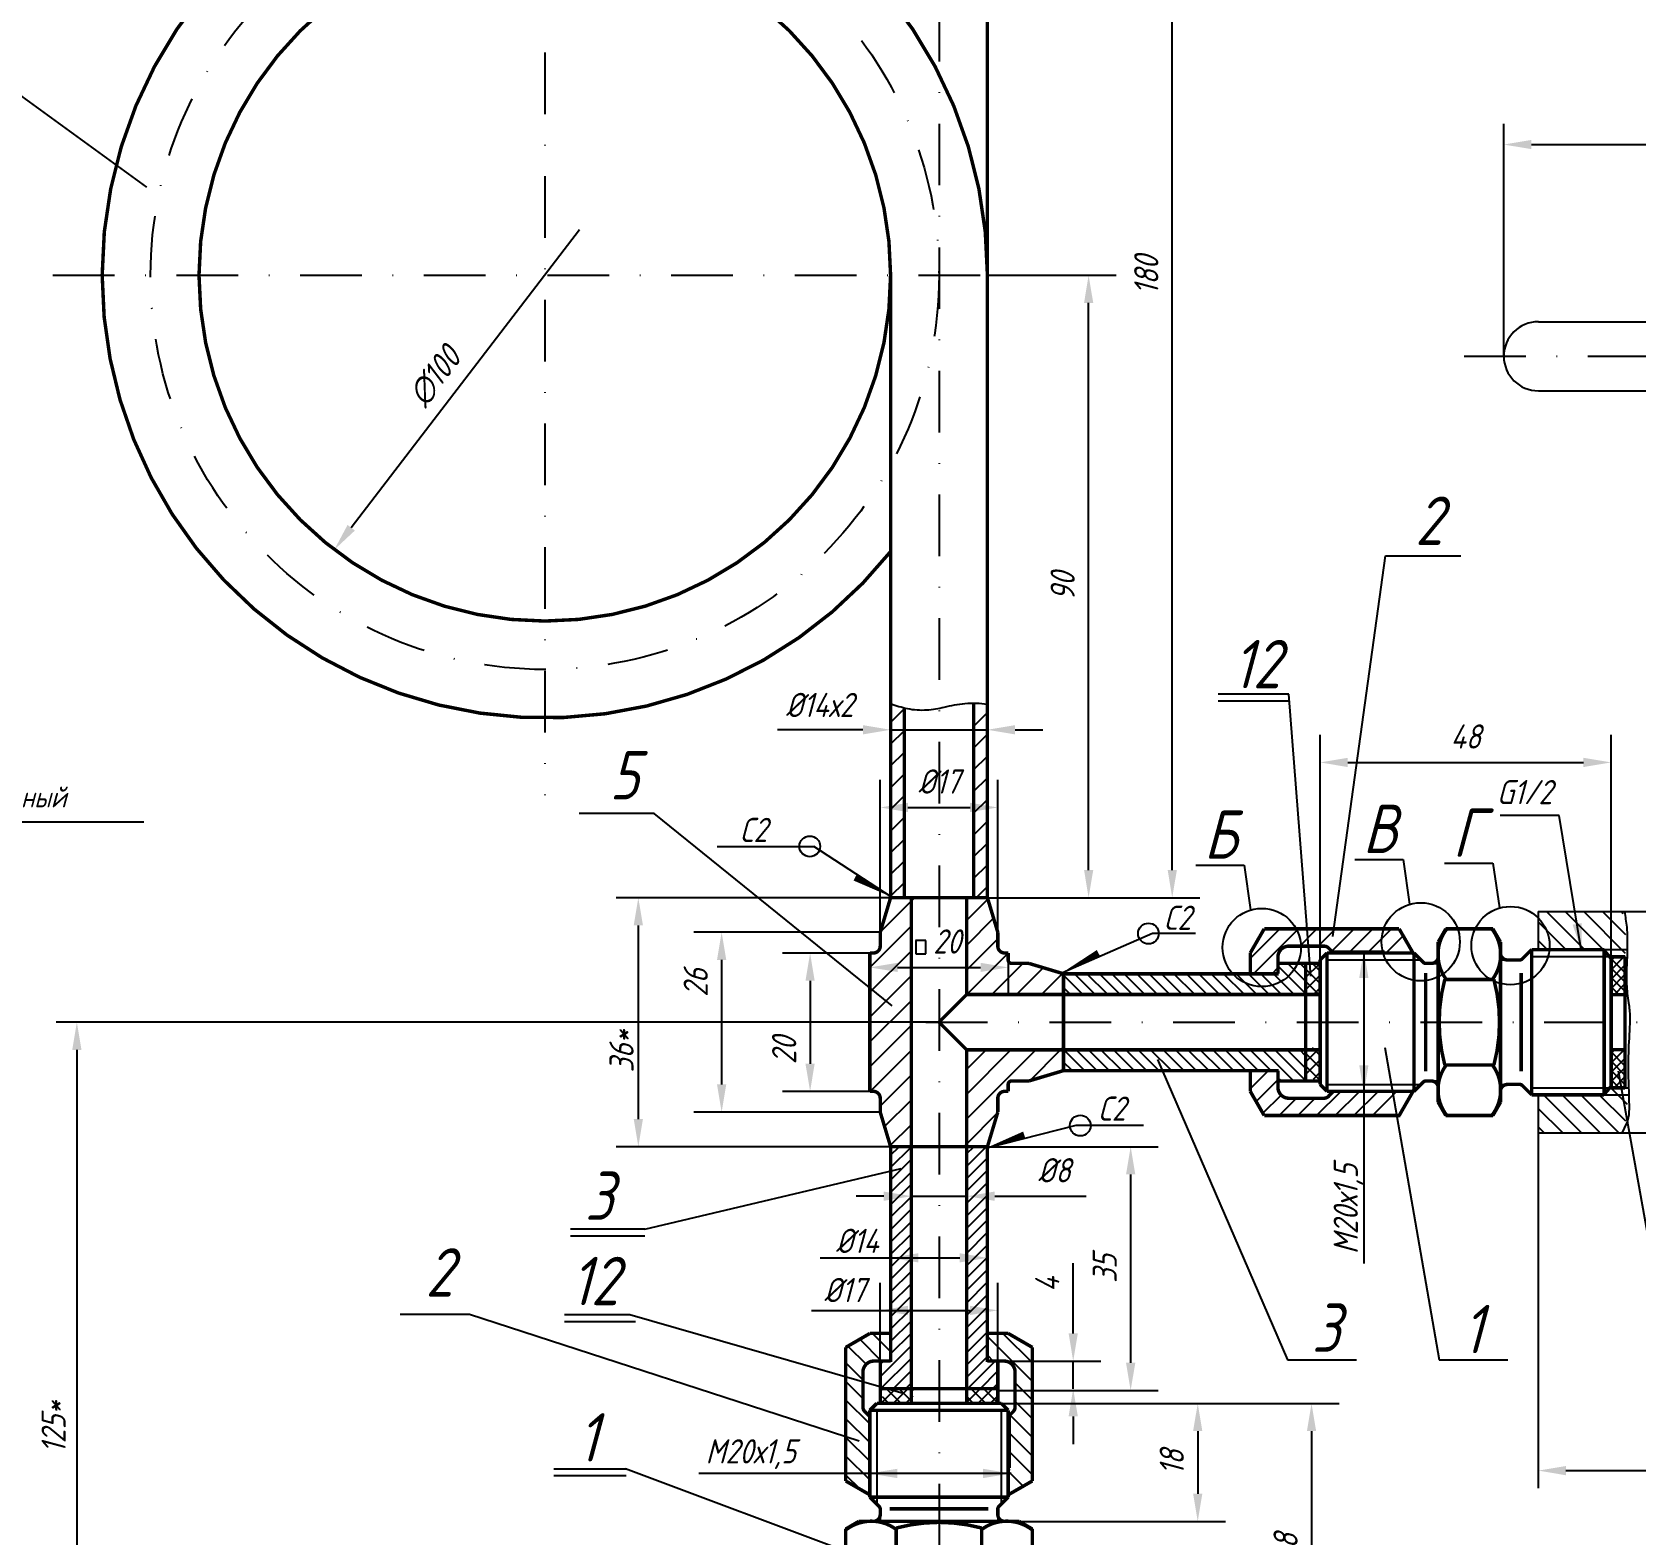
# Model space of a CAD drawing. Header units: inches. Extents: x 454 to 2014, y 121 to 978.
# Drawn here: x 1548.3 to 1780.2, y 589.8 to 807.1 of the extents above; entities that cross this region are included whole.
import ezdxf

# ---------------------------------------------------------------- set-up
doc = ezdxf.new("R2010")
doc.units = ezdxf.units.IN
doc.header["$LTSCALE"] = 0.7
doc.header["$MEASUREMENT"] = 0
doc.linetypes.add('DASHDOT', pattern=[25.4, 12.7, -6.35, 0, -6.35])
doc.styles.get("Standard").update_dxf_attribs({"font": 'romand.shx', "width": 0.8, "oblique": 15, "height": 3.5})
doc.dimstyles.get("Standard").update_dxf_attribs({"dimtxt": 3.5, "dimasz": 4, "dimexe": 4, "dimexo": 0, "dimgap": 2, "dimtad": 1, "dimdec": 0, "dimdsep": 46, "dimtxsty": 'Standard', "dimcen": 0.09, "dimadec": 0, "dimazin": 0, "dimtfac": 1, "dimtdec": 0, "dimtmove": 0, "dimatfit": 3, "dimfxl": 0, "dimtolj": 1, "dimtzin": 0, "dimlwd": 25, "dimlwe": 25, "dimarcsym": 0})

# ---------------------------------------------------------------- blocks, each defined once
blk = doc.blocks.new('*D9')
at = {"color": 0, "lineweight": 25}
for p, q in [((1686.41, 861.95), (1717.13, 861.95)), ((1713.13, 685.95), (1713.13, 857.95)), ((1686.41, 681.95), (1717.13, 681.95))]:
    blk.add_line(p, q, dxfattribs=at)
for points in [[(1712.47, 857.95), (1713.8, 857.95), (1713.13, 861.95)], [(1712.47, 685.95), (1713.8, 685.95), (1713.13, 681.95)]]:
    blk.add_solid(points, dxfattribs=at)
at = {"layer": 'DEFPOINTS', "color": 0, "lineweight": 25}
for p in [(1686.41, 861.95), (1713.13, 861.95), (1686.41, 681.95)]:
    blk.add_point(p, dxfattribs=at)
at = {"color": 0, "insert": (1709.38, 771.95), "char_height": 3.5, "attachment_point": 5, "rotation": 90}
blk.add_mtext('\\A1;180', dxfattribs=at)
blk = doc.blocks.new('*X4')
at = {"color": 0}
for p, q in [((659.41, 734.85), (661.46, 736.89)), ((659.41, 736.65), (659.66, 736.89)), ((661.53, 734), (659.41, 736.12)), ((659.41, 733.05), (661.53, 735.17)), ((661.53, 735.79), (660.44, 736.89)), ((661.35, 732.39), (659.41, 734.32)), ((660.55, 732.39), (661.53, 733.38)), ((659.55, 732.39), (659.41, 732.52))]:
    blk.add_line(p, q, dxfattribs=at)
blk = doc.blocks.new('*D10')
at = {"color": 0, "lineweight": 25}
for p, q in [((1686.41, 771.95), (1705.04, 771.95)), ((1701.04, 685.95), (1701.04, 767.95)), ((1686.41, 681.95), (1705.04, 681.95))]:
    blk.add_line(p, q, dxfattribs=at)
for points in [[(1700.38, 767.95), (1701.71, 767.95), (1701.04, 771.95)], [(1700.38, 685.95), (1701.71, 685.95), (1701.04, 681.95)]]:
    blk.add_solid(points, dxfattribs=at)
at = {"layer": 'DEFPOINTS', "color": 0, "lineweight": 25}
for p in [(1686.41, 771.95), (1701.04, 771.95), (1686.41, 681.95)]:
    blk.add_point(p, dxfattribs=at)
at = {"color": 0, "insert": (1697.29, 726.95), "char_height": 3.5, "attachment_point": 5, "rotation": 90}
blk.add_mtext('\\A1;90', dxfattribs=at)
blk = doc.blocks.new('*X6')
at = {"color": 0}
for p, q in [((611.41, 721.42), (611.64, 721.64)), ((599.41, 718.85), (601.41, 720.85)), ((611.41, 718.28), (613.41, 720.28)), ((599.41, 715.71), (601.41, 717.71)), ((611.41, 715.14), (613.41, 717.14)), ((599.41, 712.57), (601.41, 714.57)), ((611.41, 711.99), (613.41, 713.99)), ((599.41, 709.42), (601.41, 711.42)), ((611.41, 708.85), (613.41, 710.85)), ((599.41, 706.28), (601.41, 708.28)), ((611.41, 705.71), (613.41, 707.71)), ((599.41, 703.14), (601.41, 705.14)), ((611.41, 702.56), (613.41, 704.56)), ((599.41, 699.99), (601.41, 701.99)), ((611.41, 699.42), (613.41, 701.42)), ((599.41, 696.85), (601.41, 698.85)), ((611.41, 696.28), (613.41, 698.28)), ((599.41, 693.71), (601.41, 695.71)), ((611.79, 693.51), (613.41, 695.14))]:
    blk.add_line(p, q, dxfattribs=at)
blk = doc.blocks.new('*D18')
at = {"color": 0, "lineweight": 25}
for p, q in [((1688.43, 608.83), (1737.27, 608.83)), ((1733.27, 604.83), (1733.27, 570.87)), ((1688.92, 566.87), (1737.27, 566.87))]:
    blk.add_line(p, q, dxfattribs=at)
for points in [[(1732.61, 604.83), (1733.94, 604.83), (1733.27, 608.83)], [(1732.61, 570.87), (1733.94, 570.87), (1733.27, 566.87)]]:
    blk.add_solid(points, dxfattribs=at)
at = {"layer": 'DEFPOINTS', "color": 0, "lineweight": 25}
for p in [(1688.43, 608.83), (1688.92, 566.87), (1733.27, 566.87)]:
    blk.add_point(p, dxfattribs=at)
at = {"color": 0, "lineweight": 25, "insert": (1729.52, 587.85), "char_height": 3.5, "attachment_point": 5, "rotation": 90}
blk.add_mtext('\\A1;48', dxfattribs=at)
blk = doc.blocks.new('*D19')
at = {"color": 0, "lineweight": 25}
for p, q in [((1688.43, 608.83), (1720.82, 608.83)), ((1716.82, 604.83), (1716.82, 595.77)), ((1688.91, 591.77), (1720.82, 591.77))]:
    blk.add_line(p, q, dxfattribs=at)
for points in [[(1716.15, 604.83), (1717.48, 604.83), (1716.82, 608.83)], [(1716.15, 595.77), (1717.48, 595.77), (1716.82, 591.77)]]:
    blk.add_solid(points, dxfattribs=at)
at = {"layer": 'DEFPOINTS', "color": 0, "lineweight": 25}
for p in [(1688.43, 608.83), (1688.91, 591.77), (1716.82, 591.77)]:
    blk.add_point(p, dxfattribs=at)
at = {"color": 0, "lineweight": 25, "insert": (1713.07, 600.3), "char_height": 3.5, "attachment_point": 5, "rotation": 90}
blk.add_mtext('\\A1;18', dxfattribs=at)
blk = doc.blocks.new('*D20')
at = {"color": 0, "lineweight": 25}
for p, q in [((1686.41, 645.95), (1711.12, 645.95)), ((1707.12, 641.95), (1707.12, 614.7)), ((1687.91, 610.7), (1711.12, 610.7))]:
    blk.add_line(p, q, dxfattribs=at)
for points in [[(1706.45, 641.95), (1707.79, 641.95), (1707.12, 645.95)], [(1706.45, 614.7), (1707.79, 614.7), (1707.12, 610.7)]]:
    blk.add_solid(points, dxfattribs=at)
at = {"layer": 'DEFPOINTS', "color": 0, "lineweight": 25}
for p in [(1686.41, 645.95), (1687.91, 610.7), (1707.12, 610.7)]:
    blk.add_point(p, dxfattribs=at)
at = {"color": 0, "lineweight": 25, "insert": (1703.37, 628.33), "char_height": 3.5, "attachment_point": 5, "rotation": 90}
blk.add_mtext('\\A1;35', dxfattribs=at)
blk = doc.blocks.new('*D21')
at = {"color": 0, "lineweight": 25}
for p, q in [((1675.41, 645.95), (1675.41, 634.79)), ((1683.47, 645.76), (1683.47, 634.79)), ((1671.41, 638.79), (1667.41, 638.79)), ((1675.41, 638.79), (1683.47, 638.79)), ((1687.47, 638.79), (1700.67, 638.79))]:
    blk.add_line(p, q, dxfattribs=at)
for points in [[(1671.41, 639.46), (1671.41, 638.12), (1675.41, 638.79)], [(1687.47, 639.46), (1687.47, 638.12), (1683.47, 638.79)]]:
    blk.add_solid(points, dxfattribs=at)
at = {"layer": 'DEFPOINTS', "color": 0, "lineweight": 25}
for p in [(1675.41, 645.95), (1683.47, 645.76), (1683.47, 638.79)]:
    blk.add_point(p, dxfattribs=at)
at = {"color": 0, "lineweight": 25, "insert": (1696.07, 642.54), "char_height": 3.5, "attachment_point": 5}
blk.add_mtext('\\A1;%%C8', dxfattribs=at)
blk = doc.blocks.new('*D22')
at = {"color": 0, "lineweight": 25}
for p, q in [((1670.91, 676.95), (1670.91, 699)), ((1687.91, 676.01), (1687.91, 699)), ((1674.91, 695), (1683.91, 695))]:
    blk.add_line(p, q, dxfattribs=at)
for points in [[(1674.91, 695.67), (1674.91, 694.33), (1670.91, 695)], [(1683.91, 695.67), (1683.91, 694.33), (1687.91, 695)]]:
    blk.add_solid(points, dxfattribs=at)
at = {"layer": 'DEFPOINTS', "color": 0, "lineweight": 25}
for p in [(1687.91, 695), (1670.91, 676.95), (1687.91, 676.01)]:
    blk.add_point(p, dxfattribs=at)
at = {"color": 0, "lineweight": 25, "insert": (1679.41, 698.75), "char_height": 3.5, "attachment_point": 5}
blk.add_mtext('\\A1;%%C17', dxfattribs=at)
blk = doc.blocks.new('*D23')
at = {"color": 0, "lineweight": 25}
for p, q in [((1734.52, 672.97), (1734.52, 705.51)), ((1776.59, 673.4), (1776.59, 705.51)), ((1738.52, 701.51), (1772.59, 701.51))]:
    blk.add_line(p, q, dxfattribs=at)
for points in [[(1738.52, 702.18), (1738.52, 700.84), (1734.52, 701.51)], [(1772.59, 702.18), (1772.59, 700.84), (1776.59, 701.51)]]:
    blk.add_solid(points, dxfattribs=at)
at = {"layer": 'DEFPOINTS', "color": 0, "lineweight": 25}
for p in [(1776.59, 701.51), (1734.52, 672.97), (1776.59, 673.4)]:
    blk.add_point(p, dxfattribs=at)
at = {"color": 0, "lineweight": 25, "insert": (1755.56, 705.26), "char_height": 3.5, "attachment_point": 5}
blk.add_mtext('\\A1;48', dxfattribs=at)

msp = doc.modelspace()

# ---------------------------------------------------------------- linework, layer by layer
at = {"linetype": 'DASHDOT'}
for p, q in [((1679.41, 919.03), (1679.41, 506.65)), ((1622.41, 839.91), (1622.41, 696.8)), ((1551.29, 771.95), (1702.43, 771.95)), ((1755.36, 760.24), (1844.98, 760.24)), ((1677.52, 663.95), (1878.7, 663.95))]:
    msp.add_line(p, q, dxfattribs=at)
at = {"lineweight": 25}
for p, q in [((1534.14, 807), (1564.84, 784.68)), ((1627.44, 778.51), (1594.42, 735.44)), ((1736.36, 676.33), (1743.96, 731.4)), ((1743.96, 731.4), (1754.88, 731.4)), ((1638.2, 694.13), (1627.37, 694.13)), ((1672.65, 666.33), (1638.2, 694.13)), ((1508.66, 692.92), (1564.41, 692.92)), ((1716.54, 686.65), (1723.52, 686.65)), ((1723.52, 686.65), (1724.47, 680.2)), ((1739.52, 687.46), (1746.5, 687.46)), ((1746.5, 687.46), (1747.45, 681.01)), ((1752.5, 686.92), (1759.48, 686.92)), ((1759.48, 686.92), (1760.43, 680.47)), ((1670.91, 676.95), (1643.98, 676.95)), ((1677.5, 675.75), (1676.02, 675.75)), ((1676.06, 675.76), (1676.06, 673.81)), ((1677.5, 673.81), (1677.5, 675.75)), ((1647.98, 672.95), (1647.98, 654.95)), ((1669.41, 673.95), (1656.77, 673.95)), ((1669.41, 673.95), (1669.41, 667.87)), ((1676.06, 673.81), (1677.5, 673.81)), ((1676.48, 673.81), (1677.5, 673.81)), ((1689.41, 673.92), (1689.41, 667.87)), ((1673.41, 671.87), (1685.41, 671.87)), ((1660.77, 669.95), (1660.77, 657.95)), ((1777.62, 656.94), (1784.87, 616.29)), ((1669.41, 653.95), (1656.77, 653.95)), ((1670.91, 650.95), (1643.98, 650.95)), ((1672.41, 645.85), (1672.41, 625.87)), ((1686.41, 645.95), (1686.41, 625.87)), ((1636.87, 634.02), (1673.93, 642.78)), ((1662.24, 629.87), (1682.41, 629.87)), ((1698.81, 618.95), (1698.81, 629.13)), ((1670.91, 614.95), (1670.91, 626.28)), ((1687.91, 614.95), (1687.91, 626.28)), ((1611.53, 621.69), (1601.48, 621.69)), ((1667.87, 603.38), (1611.53, 621.69)), ((1634.69, 621.68), (1674.24, 610.29)), ((1660.97, 622.28), (1683.91, 622.28)), ((1687.91, 614.95), (1702.81, 614.95)), ((1698.81, 610.95), (1698.81, 614.95)), ((1698.81, 606.95), (1698.81, 602.95)), ((1634.06, 599.42), (1667.77, 586.81))]:
    msp.add_line(p, q, dxfattribs=at)
at = {"color": 0, "linetype": 'ByBlock'}
for p, q in [((1761.07, 760.24), (1761.07, 793.85)), ((1765.07, 790.85), (1837.04, 790.85)), ((1668.41, 706.23), (1656.04, 706.23)), ((1672.41, 706.23), (1686.41, 706.23)), ((1690.41, 706.23), (1694.41, 706.23)), ((1672.41, 681.95), (1672.41, 697.29)), ((1686.41, 681.95), (1686.41, 697.29)), ((1672.41, 681.95), (1632.74, 681.95)), ((1635.93, 677.95), (1635.93, 649.95)), ((1736.2, 674.2), (1743.84, 674.2)), ((1740.84, 674.2), (1740.84, 653.95)), ((1679.41, 663.95), (1551.75, 663.95)), ((1554.75, 659.95), (1554.75, 546.3)), ((1736.42, 653.95), (1743.84, 653.95)), ((1740.84, 653.95), (1740.84, 645.95)), ((1766.06, 647.95), (1766.06, 596.55)), ((1672.41, 645.95), (1632.74, 645.95)), ((1740.84, 645.95), (1740.84, 629.05)), ((1669.41, 606.94), (1669.41, 599.52)), ((1689.66, 607.16), (1689.66, 599.52)), ((1661.59, 598.7), (1644.68, 598.7)), ((1669.59, 598.7), (1661.59, 598.7)), ((1689.84, 598.7), (1669.59, 598.7)), ((1770.06, 599.11), (1832.06, 599.11))]:
    msp.add_line(p, q, dxfattribs=at)
for p, q in [((1766.07, 765.24), (1836.04, 765.24)), ((1766.07, 755.24), (1836.04, 755.24)), ((1730.01, 711.38), (1719.75, 711.38)), ((1730.01, 710.38), (1719.75, 710.38)), ((1733.17, 670.62), (1730.01, 711.38)), ((1769.08, 693.83), (1760.56, 693.83)), ((1772.26, 674.45), (1769.08, 693.83)), ((1647.32, 689.33), (1661.33, 689.33)), ((1672.48, 682.09), (1661.3, 689.33)), ((1675.41, 681.95), (1675.41, 663.95)), ((1766.06, 679.95), (1788.06, 679.95)), ((1697.27, 671.14), (1710.28, 676.81)), ((1710.28, 676.81), (1716.49, 676.81)), ((1751.59, 675.54), (1751.59, 663.95)), ((1760.59, 663.95), (1760.59, 675.54)), ((1735.52, 673.97), (1734.52, 672.97)), ((1734.52, 672.97), (1734.52, 654.96)), ((1734.52, 672.97), (1734.52, 654.96)), ((1734.52, 672.97), (1734.52, 654.96)), ((1734.52, 672.97), (1734.52, 654.96)), ((1734.52, 672.97), (1734.52, 654.96)), ((1734.59, 672.97), (1734.59, 654.96)), ((1734.59, 672.97), (1734.59, 654.96)), ((1734.59, 672.97), (1734.59, 654.96)), ((1734.59, 672.97), (1734.59, 654.96)), ((1734.59, 672.97), (1734.59, 654.96)), ((1734.59, 672.97), (1734.59, 654.96)), ((1734.59, 672.97), (1734.59, 654.96)), ((1735.52, 672.95), (1748.09, 672.95)), ((1736.59, 672.95), (1749.09, 672.95)), ((1737.59, 673.95), (1748.09, 673.95)), ((1749.59, 672.45), (1748.09, 673.95)), ((1748.09, 673.95), (1748.09, 653.96)), ((1749.09, 672.95), (1749.09, 672.91)), ((1749.09, 672.95), (1749.09, 672.91)), ((1760.59, 672.95), (1763.59, 672.95)), ((1763.59, 672.95), (1765.11, 674.47)), ((1763.59, 672.95), (1763.59, 672.9)), ((1765.09, 673.45), (1778.67, 673.45)), ((1775.56, 673.72), (1775.8, 673.45)), ((1775.59, 674.45), (1778.92, 674.45)), ((1776.59, 672.53), (1776.59, 655.55)), ((1697.41, 670.95), (1697.41, 663.95)), ((1749.59, 672.45), (1751.59, 672.45)), ((1749.77, 670.58), (1749.77, 657.12)), ((1669.41, 653.95), (1669.41, 663.95)), ((1697.41, 656.95), (1697.41, 663.95)), ((1751.59, 652.36), (1751.59, 663.95)), ((1760.59, 663.95), (1760.59, 652.36)), ((1743.86, 660.28), (1751.73, 615.12)), ((1711, 658.57), (1729.82, 615.12)), ((1735.52, 653.96), (1734.52, 654.96)), ((1735.52, 654.95), (1749.09, 654.95)), ((1736.59, 654.95), (1748.09, 654.95)), ((1736.6, 654.95), (1749.09, 654.95)), ((1749.59, 655.45), (1748.09, 653.95)), ((1749.09, 654.95), (1749.09, 654.99)), ((1749.59, 655.45), (1751.59, 655.45)), ((1751.59, 654.16), (1751.59, 654.45)), ((1760.59, 654.95), (1763.59, 654.95)), ((1760.59, 652.36), (1760.59, 654.16)), ((1763.59, 654.95), (1765.11, 653.43)), ((1765.09, 654.45), (1779.12, 654.45)), ((1737.59, 653.95), (1748.09, 653.95)), ((1775.59, 653.45), (1779.16, 653.45)), ((1686.16, 645.73), (1699.22, 649.07)), ((1699.22, 649.07), (1708.99, 649.07)), ((1766.06, 647.95), (1788.12, 647.95)), ((1636.87, 634.02), (1626.14, 634.02)), ((1636.87, 633.02), (1626.14, 633.02)), ((1625.24, 621.68), (1634.69, 621.68)), ((1625.24, 620.68), (1635.51, 620.68)), ((1729.82, 615.12), (1739.75, 615.12)), ((1751.73, 615.12), (1761.65, 615.12)), ((1669.42, 607.83), (1670.42, 608.83)), ((1670.41, 607.83), (1670.41, 594.27)), ((1688.43, 608.83), (1670.42, 608.83)), ((1688.43, 608.83), (1670.42, 608.83)), ((1688.43, 608.83), (1670.42, 608.83)), ((1688.43, 608.83), (1670.42, 608.83)), ((1688.43, 608.83), (1670.42, 608.83)), ((1688.43, 608.77), (1670.42, 608.77)), ((1688.43, 608.77), (1670.42, 608.77)), ((1688.43, 608.77), (1670.42, 608.77)), ((1688.43, 608.77), (1670.42, 608.77)), ((1688.43, 608.77), (1670.42, 608.77)), ((1688.43, 608.77), (1670.42, 608.77)), ((1688.43, 608.77), (1670.42, 608.77)), ((1688.41, 607.83), (1688.41, 595.27)), ((1689.43, 607.83), (1688.43, 608.83)), ((1669.41, 605.77), (1669.41, 595.27)), ((1670.41, 606.77), (1670.41, 595.27)), ((1670.41, 606.75), (1670.41, 594.27)), ((1688.41, 606.77), (1688.41, 594.27)), ((1689.41, 605.77), (1689.41, 595.27)), ((1623.7, 599.38), (1634.18, 599.38)), ((1623.7, 598.38), (1634.18, 598.38)), ((1689.41, 595.27), (1669.41, 595.27)), ((1670.91, 593.77), (1669.41, 595.27)), ((1670.41, 594.27), (1670.45, 594.27)), ((1670.91, 593.77), (1670.91, 591.77)), ((1687.91, 593.77), (1689.41, 595.27)), ((1687.91, 593.77), (1687.91, 591.77)), ((1688.41, 594.27), (1688.36, 594.27)), ((1688.41, 594.27), (1688.36, 594.27)), ((1667.81, 591.77), (1679.41, 591.77)), ((1669.62, 591.77), (1669.91, 591.77)), ((1686.04, 593.59), (1672.57, 593.59)), ((1691, 591.77), (1679.41, 591.77))]:
    msp.add_line(p, q)
at = {"color": 0}
for p, q in [((1670.92, 676.98), (1675.88, 681.95)), ((1683.41, 678.7), (1686.47, 681.75)), ((1772.74, 674.45), (1767.24, 679.95)), ((1776.43, 673.45), (1769.93, 679.95)), ((1778.69, 673.89), (1772.63, 679.95)), ((1778.71, 676.56), (1775.32, 679.95)), ((1778.35, 679.61), (1778.02, 679.95)), ((1669.41, 671.88), (1675.41, 677.88)), ((1683.41, 675.1), (1687.29, 678.99)), ((1724.41, 673.18), (1728.67, 677.45)), ((1724.87, 670.95), (1731.37, 677.45)), ((1731.56, 674.95), (1734.06, 677.45)), ((1734.25, 674.95), (1736.75, 677.45)), ((1736.2, 674.2), (1739.45, 677.45)), ((1738.64, 673.95), (1742.14, 677.45)), ((1741.34, 673.95), (1744.84, 677.45)), ((1770.04, 674.45), (1766.06, 678.44)), ((1683.41, 671.51), (1687.91, 676.01)), ((1744.02, 673.95), (1746.52, 676.44)), ((1767.35, 674.45), (1766.06, 675.74)), ((1669.41, 668.29), (1675.41, 674.29)), ((1683.44, 667.95), (1689.41, 673.92)), ((1744.03, 673.95), (1744.25, 674.17)), ((1776.59, 671.54), (1778.45, 673.4)), ((1776.59, 672.88), (1777.11, 673.4)), ((1778.59, 671.12), (1776.59, 673.12)), ((1669.41, 664.7), (1675.41, 670.7)), ((1687.03, 667.95), (1691.53, 672.45)), ((1690.62, 667.95), (1694.49, 671.82)), ((1694.21, 667.95), (1697.26, 670.99)), ((1700.21, 667.95), (1697.41, 670.76)), ((1702.01, 667.95), (1699.01, 670.95)), ((1703.8, 667.95), (1700.8, 670.95)), ((1705.6, 667.95), (1702.6, 670.95)), ((1707.4, 667.95), (1704.4, 670.95)), ((1709.19, 667.95), (1706.19, 670.95)), ((1710.99, 667.95), (1707.99, 670.95)), ((1712.78, 667.95), (1709.78, 670.95)), ((1714.58, 667.95), (1711.58, 670.95)), ((1716.38, 667.95), (1713.38, 670.95)), ((1718.17, 667.95), (1715.17, 670.95)), ((1719.97, 667.95), (1716.97, 670.95)), ((1721.77, 667.95), (1718.77, 670.95)), ((1723.56, 667.95), (1720.56, 670.95)), ((1725.36, 667.95), (1722.36, 670.95)), ((1727.15, 667.95), (1724.15, 670.95)), ((1728.95, 667.95), (1725.95, 670.95)), ((1727.56, 670.95), (1728.41, 671.8)), ((1730.75, 667.95), (1727.75, 670.95)), ((1732.41, 668.08), (1728.41, 672.08)), ((1732.41, 669.88), (1729.84, 672.45)), ((1732.41, 671.68), (1731.63, 672.45)), ((1776.59, 670.19), (1778.59, 672.19)), ((1778.59, 669.77), (1776.59, 671.77)), ((1776.59, 668.84), (1778.59, 670.84)), ((1778.59, 668.42), (1776.59, 670.42)), ((1698.42, 667.95), (1697.41, 668.96)), ((1777.59, 668.07), (1776.59, 669.07)), ((1777.01, 667.92), (1778.59, 669.5)), ((1669.41, 661.1), (1675.41, 667.1)), ((1669.41, 657.51), (1675.41, 663.51)), ((1669.44, 653.95), (1675.41, 659.92)), ((1683.41, 649.96), (1693.4, 659.95)), ((1683.41, 657.14), (1686.21, 659.95)), ((1683.41, 653.55), (1689.8, 659.95)), ((1692.52, 655.48), (1696.99, 659.95)), ((1696.99, 659.95), (1697.41, 660.37)), ((1700.44, 656.95), (1697.44, 659.95)), ((1702.23, 656.95), (1699.23, 659.95)), ((1704.03, 656.95), (1701.03, 659.95)), ((1705.82, 656.95), (1702.82, 659.95)), ((1707.62, 656.95), (1704.62, 659.95)), ((1709.42, 656.95), (1706.42, 659.95)), ((1711.21, 656.95), (1708.21, 659.95)), ((1713.01, 656.95), (1710.01, 659.95)), ((1714.8, 656.95), (1711.8, 659.95)), ((1716.6, 656.95), (1713.6, 659.95)), ((1718.4, 656.95), (1715.4, 659.95)), ((1720.19, 656.95), (1717.19, 659.95)), ((1721.99, 656.95), (1718.99, 659.95)), ((1723.78, 656.95), (1720.78, 659.95)), ((1725.58, 656.95), (1722.58, 659.95)), ((1727.38, 656.95), (1724.38, 659.95)), ((1730.67, 655.45), (1726.17, 659.95)), ((1732.41, 655.51), (1727.97, 659.95)), ((1732.41, 657.31), (1729.77, 659.95)), ((1732.41, 659.1), (1731.56, 659.95)), ((1776.59, 658.07), (1778.59, 660.07)), ((1776.59, 659.41), (1777.15, 659.98)), ((1778.59, 657.65), (1776.59, 659.65)), ((1776.59, 656.72), (1778.59, 658.72)), ((1670.91, 651.83), (1675.41, 656.33)), ((1698.64, 656.95), (1697.41, 658.18)), ((1724.41, 654.33), (1727.03, 656.95)), ((1778.59, 656.3), (1776.59, 658.3)), ((1776.59, 655.37), (1778.59, 657.37)), ((1778.59, 654.95), (1776.59, 656.95)), ((1725.26, 652.48), (1728.41, 655.63)), ((1728.88, 655.45), (1728.41, 655.92)), ((1778.96, 652.07), (1776.47, 654.55)), ((1777.75, 654.45), (1776.59, 655.6)), ((1777.01, 654.45), (1778.59, 656.03)), ((1671.53, 648.86), (1675.41, 652.74)), ((1726.25, 650.78), (1728.88, 653.41)), ((1728.61, 650.45), (1731.11, 652.95)), ((1731.31, 650.45), (1733.81, 652.95)), ((1734, 650.45), (1737.5, 653.95)), ((1736.69, 650.45), (1740.19, 653.95)), ((1739.39, 650.45), (1742.89, 653.95)), ((1742.08, 650.45), (1745.58, 653.95)), ((1772.3, 647.95), (1766.8, 653.45)), ((1774.99, 647.95), (1769.49, 653.45)), ((1777.69, 647.95), (1772.19, 653.45)), ((1778.71, 649.62), (1774.88, 653.45)), ((1683.41, 646.37), (1687.87, 650.83)), ((1769.6, 647.95), (1766.06, 651.49)), ((1672.36, 646.1), (1675.41, 649.14)), ((1766.91, 647.95), (1766.06, 648.8)), ((1672.41, 644.72), (1673.64, 645.95)), ((1672.41, 642.92), (1675.41, 645.92)), ((1682.99, 645.95), (1683.41, 646.37)), ((1683.41, 644.94), (1684.42, 645.95)), ((1683.41, 643.14), (1686.21, 645.95)), ((1672.41, 641.12), (1675.41, 644.12)), ((1683.41, 641.35), (1686.41, 644.35)), ((1683.41, 639.55), (1686.41, 642.55)), ((1672.41, 639.33), (1675.41, 642.33)), ((1672.41, 637.53), (1675.41, 640.53)), ((1683.41, 637.76), (1686.41, 640.76)), ((1672.41, 635.74), (1675.41, 638.74)), ((1683.41, 635.96), (1686.41, 638.96)), ((1672.41, 633.94), (1675.41, 636.94)), ((1683.41, 634.16), (1686.41, 637.16)), ((1672.41, 632.14), (1675.41, 635.14)), ((1672.41, 630.35), (1675.41, 633.35)), ((1683.41, 632.37), (1686.41, 635.37)), ((1683.41, 630.57), (1686.41, 633.57)), ((1672.41, 628.55), (1675.41, 631.55)), ((1683.41, 628.78), (1686.41, 631.78)), ((1672.41, 626.76), (1675.41, 629.76)), ((1683.41, 626.98), (1686.41, 629.98)), ((1672.41, 624.96), (1675.41, 627.96)), ((1672.41, 623.16), (1675.41, 626.16)), ((1683.41, 625.18), (1686.41, 628.18)), ((1683.41, 623.39), (1686.41, 626.39)), ((1672.41, 621.37), (1675.41, 624.37)), ((1683.41, 621.59), (1686.41, 624.59)), ((1672.41, 619.57), (1675.41, 622.57)), ((1683.41, 619.8), (1686.41, 622.8)), ((1672.41, 617.78), (1675.41, 620.78)), ((1683.41, 618), (1686.41, 621)), ((1683.41, 616.2), (1686.41, 619.2)), ((1666.23, 617.11), (1668.87, 614.48)), ((1667.94, 618.1), (1671.09, 614.95)), ((1669.78, 618.95), (1672.41, 616.33)), ((1670.91, 612.68), (1675.41, 617.18)), ((1672.41, 615.98), (1675.41, 618.98)), ((1683.41, 614.41), (1686.41, 617.41)), ((1686.41, 618.49), (1692.91, 611.99)), ((1688.64, 618.95), (1692.91, 614.68)), ((1665.91, 614.74), (1668.41, 612.24)), ((1670.91, 614.48), (1671.38, 614.95)), ((1670.97, 610.95), (1675.41, 615.39)), ((1683.41, 612.61), (1686.41, 615.61)), ((1683.54, 610.95), (1687.54, 614.95)), ((1686.41, 615.8), (1687.25, 614.95)), ((1672.77, 610.95), (1675.41, 613.59)), ((1685.34, 610.95), (1687.91, 613.52)), ((1665.91, 612.05), (1668.41, 609.55)), ((1671.18, 609.02), (1673.11, 610.95)), ((1671.18, 610.81), (1671.31, 610.95)), ((1671.84, 610.95), (1673.96, 608.83)), ((1672.79, 608.83), (1674.91, 610.95)), ((1673.64, 610.95), (1675.68, 608.91)), ((1674.56, 610.95), (1675.41, 611.8)), ((1674.58, 608.83), (1675.68, 609.93)), ((1675.43, 610.95), (1675.68, 610.7)), ((1687.13, 610.95), (1687.91, 611.72)), ((1690.41, 611.8), (1692.91, 609.3)), ((1665.91, 609.36), (1669.41, 605.86)), ((1671.18, 609.82), (1672.16, 608.83)), ((1690.41, 609.1), (1692.91, 606.6)), ((1665.91, 606.66), (1669.41, 603.16)), ((1689.66, 607.16), (1692.91, 603.91)), ((1665.91, 603.97), (1669.41, 600.47)), ((1689.41, 604.71), (1692.91, 601.21)), ((1665.91, 601.27), (1669.41, 597.77)), ((1689.41, 602.02), (1692.91, 598.52)), ((1665.91, 598.51), (1668.01, 596.41)), ((1689.41, 599.33), (1689.63, 599.11)), ((1689.41, 599.01), (1691.57, 596.85))]:
    msp.add_line(p, q, dxfattribs=at)
at = {"linetype": 'Continuous'}
for p, q in [((1766.06, 679.95), (1766.06, 674.45)), ((1760.59, 675.54), (1760.59, 663.95)), ((1735.52, 673.97), (1735.52, 653.95)), ((1775.59, 674.45), (1775.59, 654.33)), ((1775.59, 673.72), (1775.59, 663.95)), ((1760.59, 652.36), (1760.59, 663.95)), ((1775.59, 654.33), (1775.59, 663.95)), ((1766.06, 653.45), (1766.06, 647.95)), ((1689.43, 607.83), (1669.41, 607.83))]:
    msp.add_line(p, q, dxfattribs=at)
at = {"const_width": 0.5}
for points in [[(1686.41, 861.95), (1686.41, 681.95)], [(1672.41, 771.95), (1672.41, 681.95)], [(1674.41, 709.41), (1674.41, 682)], [(1684.41, 710.09), (1684.41, 682)], [(1672.41, 681.95), (1670.91, 676.95)], [(1672.41, 681.95), (1686.41, 681.95)], [(1675.41, 645.95), (1675.41, 681.95)], [(1683.41, 681.95), (1683.41, 667.95)], [(1686.41, 681.95), (1687.91, 676.95)], [(1670.91, 676.95), (1670.91, 674.95)], [(1687.91, 676.95), (1687.91, 674.95)], [(1724.41, 673.95), (1726.43, 677.45)], [(1726.43, 677.45), (1745.94, 677.45)], [(1748.04, 673.8), (1745.94, 677.45)], [(1751.59, 675.54), (1752.69, 677.45)], [(1752.69, 677.45), (1759.49, 677.45)], [(1760.59, 675.54), (1759.49, 677.45)], [(1730.01, 674.95), (1735.04, 674.95)], [(1735.75, 674.66), (1736.45, 673.95)], [(1751.59, 663.95), (1751.59, 675.54)], [(1760.59, 675.54), (1760.59, 663.95)], [(1669.41, 673.95), (1669.91, 673.95)], [(1669.41, 673.95), (1669.41, 653.95)], [(1688.91, 673.95), (1689.41, 673.95)], [(1689.41, 673.95), (1689.41, 672.95)], [(1689.91, 672.45), (1692.41, 672.45)], [(1697.41, 670.95), (1692.41, 672.45)], [(1724.41, 673.95), (1724.41, 670.95)], [(1728.41, 673.35), (1728.41, 670.95)], [(1728.41, 672.45), (1734.52, 672.45)], [(1728.41, 672.45), (1728.41, 670.95)], [(1732.41, 672.45), (1732.41, 655.45)], [(1735.5, 673.95), (1734.52, 672.97)], [(1734.52, 672.97), (1734.52, 654.96)], [(1735.52, 673.95), (1748.09, 673.95)], [(1749.44, 672.6), (1748.09, 673.95)], [(1748.09, 673.95), (1748.09, 663.95)], [(1749.8, 672.45), (1750.59, 672.45)], [(1761.59, 672.95), (1763.38, 672.95)], [(1763.74, 673.1), (1765.09, 674.45)], [(1765.09, 674.45), (1765.09, 663.95)], [(1765.09, 674.45), (1775.6, 674.45)], [(1775.56, 674.34), (1776.59, 673.16)], [(1775.59, 674.45), (1775.59, 663.96)], [(1776.59, 673.4), (1778.59, 673.4)], [(1776.59, 673.4), (1776.59, 654.69)], [(1778.59, 673.4), (1778.59, 654.45)], [(1697.41, 670.95), (1728.52, 670.95)], [(1697.41, 670.95), (1697.41, 656.95)], [(1697.41, 670.95), (1697.41, 656.95)], [(1749.77, 671.07), (1749.77, 663.95)], [(1752.54, 670.13), (1759.64, 670.13)], [(1763.59, 671.07), (1763.59, 663.95)], [(1683.41, 667.95), (1679.41, 663.95)], [(1683.41, 667.95), (1697.41, 667.95)], [(1697.41, 667.95), (1734.52, 667.95)], [(1776.59, 667.92), (1778.59, 667.92)], [(1679.41, 663.95), (1683.41, 659.95)], [(1748.09, 653.95), (1748.09, 663.95)], [(1749.77, 656.83), (1749.77, 663.95)], [(1751.59, 663.95), (1751.59, 652.36)], [(1760.59, 652.36), (1760.59, 663.95)], [(1763.59, 656.83), (1763.59, 663.95)], [(1765.09, 653.45), (1765.09, 663.95)], [(1775.59, 653.45), (1775.59, 663.94)], [(1683.41, 645.95), (1683.41, 659.95)], [(1683.41, 659.95), (1697.41, 659.95)], [(1697.41, 659.95), (1734.52, 659.95)], [(1776.59, 659.98), (1778.59, 659.98)], [(1697.41, 656.95), (1692.41, 655.45)], [(1697.41, 656.95), (1728.52, 656.95)], [(1724.41, 656.95), (1724.41, 653.96)], [(1728.41, 656.95), (1728.41, 655.45)], [(1728.41, 656.95), (1728.41, 654.55)], [(1752.54, 657.76), (1759.64, 657.76)], [(1669.41, 653.95), (1669.91, 653.95)], [(1688.91, 653.95), (1689.41, 653.95)], [(1689.41, 653.95), (1689.41, 654.95)], [(1689.91, 655.45), (1692.41, 655.45)], [(1724.41, 653.96), (1726.43, 650.45)], [(1728.41, 655.45), (1734.52, 655.45)], [(1735.52, 653.96), (1734.52, 654.96)], [(1735.5, 653.95), (1734.52, 654.93)], [(1735.52, 653.95), (1748.09, 653.95)], [(1735.71, 653.24), (1736.42, 653.95)], [(1737.57, 653.95), (1748.09, 653.95)], [(1748.04, 654.1), (1745.94, 650.45)], [(1749.44, 655.3), (1748.09, 653.95)], [(1749.44, 655.3), (1748.09, 653.95)], [(1749.8, 655.45), (1750.59, 655.45)], [(1749.8, 655.45), (1750.59, 655.45)], [(1751.59, 652.36), (1751.59, 654.45)], [(1760.59, 654.16), (1760.59, 652.36)], [(1761.59, 654.95), (1763.38, 654.95)], [(1761.59, 654.95), (1763.38, 654.95)], [(1763.74, 654.8), (1765.09, 653.45)], [(1763.74, 654.8), (1765.09, 653.45)], [(1775.55, 653.47), (1776.59, 654.69)], [(1776.59, 654.46), (1778.59, 654.46)], [(1776.59, 654.45), (1777.59, 654.45)], [(1670.91, 650.95), (1670.91, 652.95)], [(1687.91, 650.95), (1687.91, 652.95)], [(1730.01, 652.95), (1735.04, 652.95)], [(1751.59, 652.36), (1752.69, 650.45)], [(1751.59, 652.36), (1752.69, 650.45)], [(1760.59, 652.36), (1759.49, 650.45)], [(1760.59, 652.36), (1759.49, 650.45)], [(1765.09, 653.45), (1775.54, 653.45)], [(1672.41, 645.95), (1670.91, 650.95)], [(1686.41, 645.95), (1687.91, 650.95)], [(1726.43, 650.45), (1746.09, 650.45)], [(1752.69, 650.45), (1759.49, 650.45)], [(1752.69, 650.45), (1759.49, 650.45)], [(1686.41, 645.95), (1672.41, 645.95)], [(1672.41, 645.95), (1686.41, 645.95)], [(1672.41, 645.95), (1672.41, 614.83)], [(1675.41, 645.95), (1675.41, 608.83)], [(1683.41, 645.95), (1683.41, 608.83)], [(1686.41, 645.95), (1686.41, 614.83)], [(1669.42, 618.95), (1665.91, 616.92)], [(1672.41, 618.95), (1669.42, 618.95)], [(1689.41, 618.95), (1686.41, 618.95)], [(1689.41, 618.95), (1692.91, 616.93)], [(1665.91, 616.92), (1665.91, 597.62)], [(1692.91, 616.93), (1692.91, 597.62)], [(1672.41, 614.95), (1670.01, 614.95)], [(1670.91, 614.95), (1670.91, 608.83)], [(1672.41, 614.95), (1670.91, 614.95)], [(1687.91, 614.95), (1686.41, 614.95)], [(1688.81, 614.95), (1686.41, 614.95)], [(1687.91, 614.95), (1687.91, 608.83)], [(1668.41, 613.35), (1668.41, 608.32)], [(1690.41, 613.35), (1690.41, 608.32)], [(1687.91, 610.95), (1670.91, 610.95)], [(1668.7, 607.64), (1669.41, 606.94)], [(1669.41, 607.85), (1670.38, 608.83)], [(1669.41, 607.83), (1669.41, 595.27)], [(1669.42, 607.83), (1670.42, 608.83)], [(1688.43, 608.83), (1670.42, 608.83)], [(1689.41, 607.85), (1688.43, 608.83)], [(1689.41, 607.83), (1689.41, 595.27)], [(1690.11, 607.61), (1689.41, 606.9)], [(1669.41, 605.79), (1669.41, 595.27)], [(1669.56, 595.52), (1665.91, 597.62)], [(1689.26, 595.52), (1692.91, 597.62)], [(1669.41, 595.27), (1679.41, 595.27)], [(1670.76, 593.91), (1669.41, 595.27)], [(1670.76, 593.91), (1669.41, 595.27)], [(1670.91, 593.56), (1670.91, 592.77)], [(1670.91, 593.56), (1670.91, 592.77)], [(1672.29, 593.59), (1679.41, 593.59)], [(1689.41, 595.27), (1679.41, 595.27)], [(1686.52, 593.59), (1679.41, 593.59)], [(1687.91, 593.56), (1687.91, 592.77)], [(1688.05, 593.91), (1689.41, 595.27)], [(1667.81, 591.77), (1665.91, 590.66)], [(1667.81, 591.77), (1665.91, 590.66)], [(1679.41, 591.77), (1667.81, 591.77)], [(1667.81, 591.77), (1669.91, 591.77)], [(1679.41, 591.77), (1691, 591.77)], [(1691, 591.77), (1692.91, 590.66)], [(1665.91, 590.66), (1665.91, 583.87)], [(1665.91, 590.66), (1665.91, 583.87)], [(1673.22, 590.81), (1673.22, 583.72)], [(1685.59, 590.81), (1685.59, 583.72)], [(1692.91, 590.66), (1692.91, 583.87)]]:
    msp.add_lwpolyline(points, dxfattribs=at)
for points in [[(1558.41, 771.95, -1), (1686.41, 771.95, -1)], [(1572.41, 771.95, -1), (1672.41, 771.95, -1)], [(1558.41, 771.95, 0.709188), (1672.41, 732, 1)], [(1572.41, 771.95, 1), (1672.41, 771.95, 1)], [(1752.84, 677.45, 0.337742), (1752.75, 670.13, 0.337742)], [(1759.43, 670.13, 0.337742), (1759.34, 677.45, 0.337742)], [(1669.91, 673.95, 0.414214), (1670.91, 674.95, 0.414214)], [(1687.91, 674.95, 0.414214), (1688.91, 673.95, 0.414214)], [(1730.01, 674.95, 0.414214), (1728.41, 673.35, 0.414214)], [(1735.75, 674.66, 0.198912), (1735.04, 674.95, 0.198912)], [(1689.41, 672.95, 0.414214), (1689.91, 672.45, 0.414214)], [(1749.44, 672.6, 0.198912), (1749.8, 672.45, 0.198912)], [(1750.59, 672.45, 0.414214), (1751.59, 673.45, 0.414214)], [(1760.59, 673.95, 0.414214), (1761.59, 672.95, 0.414214)], [(1763.38, 672.95, 0.198912), (1763.74, 673.1, 0.198912)], [(1752.54, 670.13, 0.065251), (1751.73, 663.95, 0.065251)], [(1760.45, 663.95, 0.065251), (1759.64, 670.13, 0.065251)], [(1752.54, 657.76, -0.065251), (1751.73, 663.95, -0.065251)], [(1760.45, 663.95, -0.065251), (1759.64, 657.76, -0.065251)], [(1752.84, 650.45, -0.337742), (1752.75, 657.76, -0.337742)], [(1759.43, 657.76, -0.337742), (1759.34, 650.45, -0.337742)], [(1670.91, 652.95, 0.414214), (1669.91, 653.95, 0.414214)], [(1688.91, 653.95, 0.414214), (1687.91, 652.95, 0.414214)], [(1689.91, 655.45, 0.414214), (1689.41, 654.95, 0.414214)], [(1728.41, 654.55, 0.414214), (1730.01, 652.95, 0.414214)], [(1749.44, 655.3, -0.198912), (1749.8, 655.45, -0.198912)], [(1749.8, 655.45, 0.198912), (1749.44, 655.3, 0.198912)], [(1750.59, 655.45, -0.414214), (1751.59, 654.45, -0.414214)], [(1751.59, 654.45, 0.414214), (1750.59, 655.45, 0.414214)], [(1760.59, 653.95, -0.414214), (1761.59, 654.95, -0.414214)], [(1761.59, 654.95, 0.414214), (1760.59, 653.95, 0.414214)], [(1763.38, 654.95, -0.198912), (1763.74, 654.8, -0.198912)], [(1763.74, 654.8, 0.198912), (1763.38, 654.95, 0.198912)], [(1735.04, 652.95, 0.198912), (1735.75, 653.24, 0.198912)], [(1670.01, 614.95, 0.414214), (1668.41, 613.35, 0.414214)], [(1690.41, 613.35, 0.414214), (1688.81, 614.95, 0.414214)], [(1668.41, 608.32, 0.198912), (1668.7, 607.61, 0.198912)], [(1690.11, 607.61, 0.198912), (1690.41, 608.32, 0.198912)], [(1670.76, 593.91, -0.198912), (1670.91, 593.56, -0.198912)], [(1670.91, 593.56, 0.198912), (1670.76, 593.91, 0.198912)], [(1688.05, 593.91, 0.198912), (1687.91, 593.56, 0.198912)], [(1665.91, 590.52, -0.337742), (1673.22, 590.61, -0.337742)], [(1670.91, 592.77, -0.414214), (1669.91, 591.77, -0.414214)], [(1669.91, 591.77, 0.414214), (1670.91, 592.77, 0.414214)], [(1673.22, 590.81, -0.065251), (1679.41, 591.63, -0.065251)], [(1685.59, 590.81, 0.065251), (1679.41, 591.63, 0.065251)], [(1692.91, 590.52, 0.337742), (1685.59, 590.61, 0.337742)], [(1687.91, 592.77, 0.414214), (1688.91, 591.77, 0.414214)]]:
    msp.add_lwpolyline(points, format="xyb", dxfattribs=at)
for points, format in [([(1672.41, 710.01, 0.033613), (1674.84, 709.31, 0.069654), (1677.64, 709.11, 0.045006), (1680.17, 709.51, -0.037919), (1683.16, 710.03, -0.062844), (1686.41, 709.93, -0.070612)], "xyb"), ([(1672.48, 682.09, 0, 1, 0), (1667.28, 684.88, 1, 1, 0)], "xyseb"), ([(1778.52, 679.95, -0.010158), (1778.84, 677.71, -0.030036), (1778.93, 676.1, -0.013798), (1778.82, 671.75, 0.026226), (1778.82, 669.46, 0.02831), (1779.11, 666.76, -0.037565), (1779.29, 664.71, -0.018986), (1779.24, 662.71, 0.008915), (1779.05, 658.43, 0.019358), (1779.1, 655.03, -0.01613), (1779.17, 650.96, -0.103314), (1778.8, 649.28, -0.018147), (1778.14, 647.95)], "xyb"), ([(1697.27, 671.14, 0, 1, 0), (1702.46, 673.94, 1, 1, 0)], "xyseb"), ([(1686.16, 645.73, 0, 1, 0), (1691.73, 647.66, 1, 1, 0)], "xyseb")]:
    msp.add_lwpolyline(points, format=format)
at = {"linetype": 'Continuous', "const_width": 0.5}
for points in [[(1735.52, 673.95), (1735.52, 663.96)], [(1735.52, 653.95), (1735.52, 663.94)], [(1669.41, 607.83), (1679.4, 607.83)], [(1689.41, 607.83), (1679.42, 607.83)]]:
    msp.add_lwpolyline(points, dxfattribs=at)
at = {"linetype": 'DASHDOT'}
msp.add_circle((1622.41, 771.95), 57, dxfattribs=at)
for centre in [(1660.73, 689.37), (1709.69, 676.77), (1699.84, 649)]:
    msp.add_circle(centre, 1.5)
at = {"lineweight": 25}
for centre in [(1726.08, 674.75), (1749.06, 675.57), (1762.04, 675.02)]:
    msp.add_circle(centre, 5.66, dxfattribs=at)
for centre, radius, start, end in [((1766.07, 760.24), 5, 90, 270), ((1754.59, 654.16), 6.03, 321.9873, 0)]:
    msp.add_arc(centre, radius, start, end)
at = {"color": 0, "linetype": 'ByBlock'}
for points in [[(1765.07, 791.52), (1765.07, 790.19), (1761.07, 790.85)], [(1668.41, 706.9), (1668.41, 705.56), (1672.41, 706.23)], [(1690.41, 706.9), (1690.41, 705.56), (1686.41, 706.23)], [(1635.27, 677.95), (1636.6, 677.95), (1635.93, 681.95)], [(1740.17, 670.34), (1741.5, 670.34), (1740.84, 674.34)], [(1554.08, 659.95), (1555.42, 659.95), (1554.75, 663.95)], [(1740.17, 657.73), (1741.5, 657.73), (1740.84, 653.73)], [(1635.27, 649.95), (1636.6, 649.95), (1635.93, 645.95)], [(1673.36, 599.37), (1673.36, 598.03), (1669.36, 598.7)], [(1685.79, 599.37), (1685.79, 598.03), (1689.79, 598.7)], [(1770.06, 599.78), (1770.06, 598.44), (1766.06, 599.11)]]:
    msp.add_solid(points, dxfattribs=at)
at = {"lineweight": 25}
for points in [[(1593.89, 735.85), (1594.95, 735.04), (1591.98, 732.27)], [(1647.31, 672.95), (1648.65, 672.95), (1647.98, 676.95)], [(1660.1, 669.95), (1661.43, 669.95), (1660.77, 673.95)], [(1673.41, 672.54), (1673.41, 671.21), (1669.41, 671.87)], [(1685.41, 672.54), (1685.41, 671.21), (1689.41, 671.87)], [(1660.1, 657.95), (1661.43, 657.95), (1660.77, 653.95)], [(1647.31, 654.95), (1648.65, 654.95), (1647.98, 650.95)], [(1676.41, 630.54), (1676.41, 629.21), (1672.41, 629.87)], [(1682.41, 630.54), (1682.41, 629.21), (1686.41, 629.87)], [(1674.91, 622.94), (1674.91, 621.61), (1670.91, 622.28)], [(1683.91, 622.94), (1683.91, 621.61), (1687.91, 622.28)], [(1698.15, 618.95), (1699.48, 618.95), (1698.81, 614.95)], [(1698.15, 606.95), (1699.48, 606.95), (1698.81, 610.95)]]:
    msp.add_solid(points, dxfattribs=at)
msp.add_solid([(1772.34, 678.28), (1771.02, 678.06), (1772.33, 674.22)])
at = {"layer": 'DEFPOINTS', "color": 0, "linetype": 'ByBlock'}
for p in [(1667.53, 793.48), (1679.41, 771.95), (1761.07, 760.24), (1577.28, 750.42), (1686.41, 694.29), (1672.41, 681.95), (1672.41, 681.95), (1672.41, 681.95), (1675.41, 681.95), (1683.41, 681.95), (1686.41, 681.95), (1686.41, 681.95), (1670.92, 676.98), (1670.92, 676.98), (1687.91, 676.95), (1688.27, 674.18), (1689.41, 673.92), (1689.59, 672.56), (1689.91, 672.95), (1734.52, 672.97), (1734.52, 672.97), (1736.2, 674.2), (1751.59, 673.1), (1760.59, 673.1), (1775.49, 672.72), (1776.49, 672.65), (1776.49, 672.65), (1692.41, 672.45), (1697.41, 670.95), (1697.41, 667.95), (1669.41, 663.95), (1735.32, 663.95), (1735.32, 663.95), (1697.41, 659.95), (1734.52, 659.15), (1735.32, 659.95), (1697.41, 656.95), (1692.52, 655.48), (1734.52, 654.93), (1734.52, 654.93), (1734.54, 654.95), (1751.59, 654.79), (1760.59, 654.79), (1775.47, 655.32), (1776.47, 655.41), (1776.47, 655.41), (1688.12, 653.56), (1688.91, 652.95), (1689.41, 653.95), (1736.42, 653.95), (1740.84, 653.95), (1670.91, 650.95), (1766.06, 647.95), (1652.53, 645.95), (1672.41, 645.95), (1670.38, 608.83), (1670.38, 608.83), (1670.41, 608.82), (1674.61, 608.83), (1675.41, 608.04), (1679.41, 608.04), (1679.41, 608.04), (1688.43, 608.83), (1688.43, 608.83), (1669.41, 606.94), (1689.66, 607.16), (1669.41, 602.52), (1670.25, 591.77), (1688.56, 591.77)]:
    msp.add_point(p, dxfattribs=at)

# ---------------------------------------------------------------- block references
for name, p in [('*X6', (1072.99, -11.56)), ('*X4', (1072.99, -64.44)), ('*X4', (1072.99, -76.67))]:
    msp.add_blockref(name, p)
at = {"rotation": 270}
msp.add_blockref('*X4', (951.02, 1270.36), dxfattribs=at)

# ---------------------------------------------------------------- texts
at = {"lineweight": 25, "char_height": 3.5, "attachment_point": 5}
for s, insert, rotation in [('\\A1;∅100', (1606.48, 757.34), 52.522), ('\\A1;26', (1644.23, 669.66), 90), ('\\A1;20', (1657.02, 659.87), 90), ('\\A1;4', (1695.06, 626.04), 90)]:
    msp.add_mtext(s, dxfattribs=dict(at, insert=insert, rotation=rotation))
at = {"lineweight": 35, "char_height": 7, "width": 25.8231, "attachment_point": 1}
for s, insert in [('2', (1748.25, 739.96)), ('12', (1721.85, 719.23)), ('5', (1631.77, 703.16)), ('Б', (1717.69, 694.59)), ('В', (1740.68, 695.4)), ('Г', (1753.65, 694.86)), ('3', (1628.2, 642.35)), ('2', (1605.15, 631.27)), ('12', (1626.14, 630.03)), ('3', (1733.3, 623.28)), ('1', (1755.08, 623.07)), ('1', (1627.15, 607.42))]:
    msp.add_mtext(s, dxfattribs=dict(at, insert=insert))
at = {"lineweight": 25, "attachment_point": 1}
for s, insert, char_height, width in [('%%C14х2', (1657.24, 711.57), 3.5, 61.5881), ('Трубопровод вертикальный', (1510.01, 698.01), 3, 54.0555), ('G1/2', (1760.05, 698.97), 3.5, 30.8241), ('С2', (1650.62, 693.5), 3.5, 17.1473), ('С2', (1711.92, 680.8), 3.5, 17.1473), ('С2', (1702.43, 653.2), 3.5, 17.1473), ('М20х1,5', (1645.66, 603.65), 3.5, 20.1178)]:
    msp.add_mtext(s, dxfattribs=dict(at, insert=insert, char_height=char_height, width=width))
at = {"lineweight": 25, "char_height": 3.5, "attachment_point": 5}
for s, insert in [('\\A1;20', (1680.57, 675.62)), ('\\A1;%%C14', (1667.57, 632.33)), ('\\A1;%%C17', (1665.79, 625.22))]:
    msp.add_mtext(s, dxfattribs=dict(at, insert=insert))
at = {"lineweight": 25, "char_height": 3.5, "attachment_point": 1, "rotation": 90}
for s, insert, width in [('36*', (1631.75, 656.68), 21.3679), ('М20х1,5', (1736.47, 630.41), 34.3225), ('125*', (1549.64, 601.61), 47.1398)]:
    msp.add_mtext(s, dxfattribs=dict(at, insert=insert, width=width))

# ---------------------------------------------------------------- dimensions: what is measured, and where the dimension line sits
for base, p2, text, picture, middle in [((1713.13, 861.95), (1686.41, 861.95), '180', '*D9', (1709.38, 771.95)), ((1701.04, 771.95), (1686.41, 771.95), '90', '*D10', (1697.29, 726.95))]:
    dim = msp.add_linear_dim(base=base, p1=(1686.41, 681.95), p2=p2, angle=90, text=text, dimstyle='Standard')
    dim.commit()
    dim.dimension.update_dxf_attribs({"geometry": picture, "text_midpoint": middle})
at = {"lineweight": 25}
for base, p1, p2, text, picture, middle in [((1776.59, 701.51), (1734.52, 672.97), (1776.59, 673.4), '48', '*D23', (1755.56, 705.26)), ((1687.91, 695), (1670.91, 676.95), (1687.91, 676.01), '%%C17', '*D22', (1679.41, 698.75)), ((1683.47, 638.79), (1675.41, 645.95), (1683.47, 645.76), '%%C<>', '*D21', (1696.07, 642.54))]:
    dim = msp.add_linear_dim(base=base, p1=p1, p2=p2, text=text, dimstyle='Standard', dxfattribs=at)
    dim.commit()
    dim.dimension.update_dxf_attribs({"geometry": picture, "text_midpoint": middle})
dim = msp.add_linear_dim(base=(1707.12, 610.7), p1=(1686.41, 645.95), p2=(1687.91, 610.7), angle=90, dimstyle='Standard', dxfattribs=at)
dim.commit()
dim.dimension.update_dxf_attribs({"geometry": '*D20', "text_midpoint": (1703.37, 628.33)})
for base, p2, text, picture, middle in [((1733.27, 566.87), (1688.92, 566.87), '48', '*D18', (1729.52, 587.85)), ((1716.82, 591.77), (1688.91, 591.77), '18', '*D19', (1713.07, 600.3))]:
    dim = msp.add_linear_dim(base=base, p1=(1688.43, 608.83), p2=p2, angle=90, text=text, dimstyle='Standard', dxfattribs=at)
    dim.commit()
    dim.dimension.update_dxf_attribs({"geometry": picture, "text_midpoint": middle})

doc.saveas('drawing.dxf')
